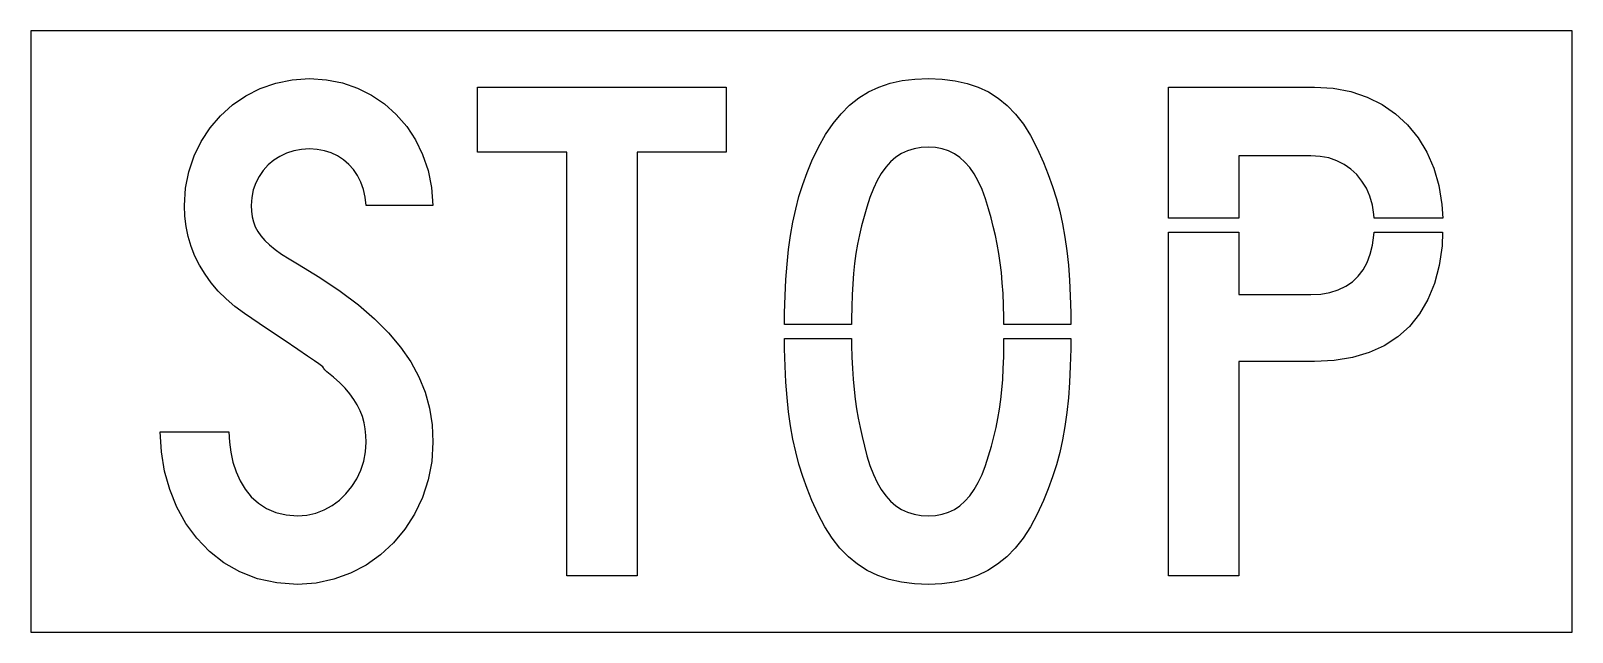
# Model space of a CAD drawing. Extents: x 0 to 82, y 0 to 32.
import ezdxf

# ---------------------------------------------------------------- set-up
doc = ezdxf.new("R2010")
doc.units = 0
doc.layers.add('CUT', color=7, linetype='Continuous')
doc.layers.add('OUTSIDE', color=1, linetype='Continuous')

msp = doc.modelspace()

# ---------------------------------------------------------------- linework, layer by layer
at = {"layer": 'CUT'}
for points in [[(20.4195, 6.2864), (19.9047, 5.483), (19.2963, 4.755), (18.6073, 4.118), (17.8403, 3.5746), (17.0083, 3.1378), (16.1165, 2.8128), (15.1727, 2.6126), (14.1899, 2.545), (13.0875, 2.623), (12.0631, 2.8466), (11.1245, 3.2106), (10.2691, 3.6968), (9.5021, 4.2948), (8.8287, 4.9968), (8.2489, 5.7846), (7.7679, 6.653), (7.3883, 7.5864), (7.1153, 8.5718), (6.9463, 9.6014), (6.8891, 10.6622), (10.5395, 10.6622), (10.5629, 10.1162), (10.6331, 9.5728), (10.7501, 9.0398), (10.9191, 8.5302), (11.1349, 8.0492), (11.4053, 7.6072), (11.7303, 7.2094), (12.1073, 6.8662), (12.5415, 6.5828), (13.0303, 6.3722), (13.5815, 6.2396), (14.1899, 6.1928), (14.6813, 6.2292), (15.1571, 6.3384), (15.6043, 6.51), (16.0255, 6.744), (16.4155, 7.03), (16.7665, 7.368), (17.0759, 7.7476), (17.3385, 8.1662), (17.5491, 8.6186), (17.7077, 9.097), (17.8039, 9.5988), (17.8377, 10.1162), (17.8273, 10.4724), (17.7909, 10.8182), (17.7285, 11.1484), (17.6375, 11.4708), (17.5205, 11.7828), (17.3697, 12.0896), (17.1877, 12.3886), (16.9719, 12.6824), (16.7223, 12.9762), (16.4337, 13.2674), (16.1061, 13.5612), (15.7395, 13.855), (15.6407, 13.9642), (15.5913, 14.0292), (15.5679, 14.0708), (15.5367, 14.1124), (15.4665, 14.1748), (15.3287, 14.2788), (15.0921, 14.4452), (14.7255, 14.6948), (14.2003, 15.0484), (13.4853, 15.532), (12.5467, 16.1612), (11.3611, 16.9568), (10.8567, 17.3338), (10.3965, 17.7316), (9.9753, 18.1502), (9.6009, 18.5896), (9.2681, 19.0472), (8.9769, 19.523), (8.7299, 20.017), (8.5297, 20.5266), (8.3711, 21.0492), (8.2593, 21.59), (8.1891, 22.1412), (8.1683, 22.7054), (8.2281, 23.6232), (8.4023, 24.5046), (8.6831, 25.3392), (9.0627, 26.1166), (9.5359, 26.8368), (10.0949, 27.4842), (10.7319, 28.0536), (11.4391, 28.5372), (12.2087, 28.9272), (13.0355, 29.2158), (13.9117, 29.3952), (14.8269, 29.455), (15.7213, 29.3978), (16.5741, 29.2288), (17.3801, 28.9532), (18.1315, 28.5788), (18.8231, 28.1082), (19.4445, 27.5518), (19.9957, 26.9122), (20.4637, 26.1998), (20.8433, 25.4146), (21.1319, 24.567), (21.3165, 23.6622), (21.3945, 22.7054), (17.8377, 22.7054), (17.7909, 23.1474), (17.6973, 23.5608), (17.5595, 23.9456), (17.3827, 24.2966), (17.1643, 24.6138), (16.9147, 24.8946), (16.6313, 25.1364), (16.3167, 25.3418), (15.9787, 25.503), (15.6147, 25.62), (15.2299, 25.6902), (14.8269, 25.7162), (14.4031, 25.6902), (13.9949, 25.6122), (13.6101, 25.49), (13.2539, 25.321), (12.9237, 25.1104), (12.6273, 24.8608), (12.3647, 24.5748), (12.1437, 24.255), (11.9669, 23.9066), (11.8343, 23.5296), (11.7537, 23.1292), (11.7251, 22.7054), (11.7381, 22.396), (11.7745, 22.1074), (11.8421, 21.837), (11.9383, 21.577), (12.0709, 21.3274), (12.2399, 21.0856), (12.4479, 20.849), (12.6975, 20.6098), (12.9965, 20.3706), (13.3397, 20.1236), (13.7375, 19.8714), (14.1899, 19.6036), (15.3833, 18.8756), (16.4649, 18.1476), (17.4321, 17.4144), (18.2875, 16.6786), (19.0337, 15.9298), (19.6733, 15.168), (20.2089, 14.388), (20.6431, 13.5898), (20.9759, 12.7656), (21.2099, 11.9154), (21.3503, 11.0314), (21.3945, 10.1162), (21.3295, 9.084), (21.1397, 8.0986), (20.8329, 7.1626)], [(28.5107, 3), (28.5107, 25.5342), (23.7683, 25.5342), (23.7683, 29), (36.9971, 29), (36.9971, 25.5342), (32.2521, 25.5342), (32.2521, 3)], [(51.6819, 18.5974), (51.6325, 19.1408), (51.5701, 19.6608), (51.4947, 20.1574), (51.4089, 20.641), (51.3127, 21.1142), (51.2035, 21.5796), (51.0839, 22.0476), (50.9539, 22.5234), (50.7849, 23.0668), (50.6029, 23.5582), (50.4027, 23.9976), (50.1869, 24.3876), (49.9529, 24.7282), (49.6981, 25.0194), (49.4277, 25.2638), (49.1365, 25.4614), (48.8245, 25.6148), (48.4917, 25.7214), (48.1355, 25.7864), (47.7611, 25.8072), (47.3633, 25.7864), (46.9915, 25.7214), (46.6431, 25.6148), (46.3207, 25.4666), (46.0191, 25.2716), (45.7409, 25.0324), (45.4835, 24.7464), (45.2469, 24.4162), (45.0285, 24.0366), (44.8257, 23.6102), (44.6437, 23.137), (44.4747, 22.6144), (44.3265, 22.1178), (44.1939, 21.6264), (44.0795, 21.1376), (43.9781, 20.6436), (43.8949, 20.1418), (43.8247, 19.627), (43.7701, 19.0914), (43.7259, 18.5324), (43.6947, 17.9448), (43.6713, 17.3208), (43.6583, 16.6604), (43.6572, 16.376), (40.0989, 16.376), (40.1041, 17.001), (40.1301, 17.9058), (40.1717, 18.7664), (40.2315, 19.5828), (40.3147, 20.3628), (40.4161, 21.109), (40.5409, 21.824), (40.6917, 22.513), (40.8659, 23.1786), (41.0687, 23.826), (41.2975, 24.4578), (41.5575, 25.0766), (41.9085, 25.815), (42.2829, 26.478), (42.6807, 27.0708), (43.1045, 27.5908), (43.5569, 28.0432), (44.0431, 28.4306), (44.5631, 28.7504), (45.1169, 29.0104), (45.7123, 29.208), (46.3493, 29.3484), (47.0331, 29.429), (47.7611, 29.455), (48.4891, 29.429), (49.1703, 29.3458), (49.8047, 29.2054), (50.4001, 29.0078), (50.9513, 28.7452), (51.4661, 28.4176), (51.9445, 28.025), (52.3891, 27.5648), (52.8025, 27.0318), (53.1847, 26.426), (53.5409, 25.7448), (53.8737, 24.9856), (54.1311, 24.3486), (54.3599, 23.709), (54.5627, 23.0642), (54.7369, 22.4038), (54.8877, 21.7278), (55.0125, 21.0284), (55.1165, 20.3004), (55.1971, 19.5386), (55.2569, 18.7378), (55.3011, 17.8928), (55.3245, 16.9958), (55.3295, 16.376), (51.7718, 16.376), (51.7677, 16.7488), (51.7521, 17.4066), (51.7235, 18.0202)], [(71.0493, 23.6206), (70.8179, 24.0054), (70.5449, 24.3486), (70.2277, 24.6424), (69.8715, 24.892), (69.4789, 25.0896), (69.0499, 25.2326), (68.5923, 25.321), (68.1035, 25.3496), (64.2711, 25.3496), (64.2711, 22.031), (60.5323, 22.031), (60.5323, 29), (68.2855, 29), (69.2839, 28.9402), (70.2173, 28.7634), (71.0857, 28.4748), (71.8839, 28.0822), (72.6067, 27.5856), (73.2463, 26.9928), (73.8027, 26.309), (74.2655, 25.5394), (74.6373, 24.6892), (74.9051, 23.7636), (75.0715, 22.7652), (75.1109, 22.031), (71.4605, 22.031), (71.4497, 22.2322), (71.3691, 22.7314), (71.2339, 23.1968)], [(72.7211, 15.7088), (72.0061, 15.2408), (71.2027, 14.8768), (70.3135, 14.6142), (69.3411, 14.4556), (68.2855, 14.4036), (64.2711, 14.4036), (64.2711, 3), (60.5323, 3), (60.5323, 21.279), (64.2711, 21.279), (64.2711, 17.9604), (68.1035, 17.9604), (68.6287, 17.989), (69.1149, 18.0748), (69.5543, 18.2126), (69.9521, 18.405), (70.3057, 18.6468), (70.6125, 18.9432), (70.8751, 19.2864), (71.0909, 19.679), (71.2599, 20.1158), (71.3821, 20.602), (71.4549, 21.1298), (71.461, 21.279), (75.1094, 21.279), (75.0767, 20.5604), (74.9259, 19.5152), (74.6737, 18.561), (74.3279, 17.7004), (73.8859, 16.9386), (73.3503, 16.273)], [(55.0125, 10.9482), (54.8877, 10.2384), (54.7369, 9.5572), (54.5627, 8.8994), (54.3599, 8.2598), (54.1311, 7.6332), (53.8737, 7.0144), (53.5409, 6.2734), (53.1795, 5.6052), (52.7895, 5.0072), (52.3683, 4.4768), (51.9159, 4.014), (51.4323, 3.6162), (50.9123, 3.2834), (50.3585, 3.013), (49.7683, 2.805), (49.1391, 2.6594), (48.4683, 2.5736), (47.7611, 2.545), (47.0097, 2.5736), (46.3129, 2.6594), (45.6629, 2.805), (45.0571, 3.013), (44.4955, 3.2834), (43.9755, 3.6162), (43.4919, 4.014), (43.0421, 4.4768), (42.6287, 5.0072), (42.2439, 5.6052), (41.8877, 6.2734), (41.5575, 7.0144), (41.2975, 7.6514), (41.0687, 8.291), (40.8659, 8.9384), (40.6917, 9.5988), (40.5409, 10.2774), (40.4161, 10.982), (40.3147, 11.7178), (40.2315, 12.4874), (40.1717, 13.3012), (40.1301, 14.1592), (40.1041, 15.0744), (40.0996, 15.624), (43.6582, 15.624), (43.6609, 15.272), (43.6765, 14.6324), (43.7051, 14.0292), (43.7467, 13.4598), (43.7987, 12.919), (43.8611, 12.3964), (43.9339, 11.8894), (44.0197, 11.3928), (44.1159, 10.8988), (44.2251, 10.4048), (44.3447, 9.903), (44.4747, 9.3856), (44.6437, 8.863), (44.8257, 8.3898), (45.0285, 7.9634), (45.2469, 7.5838), (45.4835, 7.2536), (45.7409, 6.9676), (46.0191, 6.7284), (46.3207, 6.5334), (46.6431, 6.3852), (46.9915, 6.2786), (47.3633, 6.2136), (47.7611, 6.1928), (48.1355, 6.2136), (48.4917, 6.2786), (48.8245, 6.3852), (49.1365, 6.5334), (49.4277, 6.7284), (49.6981, 6.9676), (49.9529, 7.2536), (50.1869, 7.5838), (50.4027, 7.9634), (50.6029, 8.3898), (50.7849, 8.863), (50.9539, 9.3856), (51.1047, 9.9004), (51.2347, 10.3996), (51.3517, 10.8884), (51.4505, 11.3772), (51.5337, 11.8686), (51.6039, 12.373), (51.6585, 12.8982), (51.7027, 13.4468), (51.7365, 14.0292), (51.7573, 14.6532), (51.7703, 15.3214), (51.7724, 15.624), (55.3289, 15.624), (55.3245, 15.0718), (55.3011, 14.154), (55.2569, 13.2882), (55.1971, 12.4666), (55.1165, 11.6892)]]:
    msp.add_lwpolyline(points, close=True, dxfattribs=at)
at = {"layer": 'OUTSIDE'}
msp.add_lwpolyline([(0, 0), (82, 0), (82, 32), (0, 32)], close=True, dxfattribs=at)

doc.saveas('drawing.dxf')
